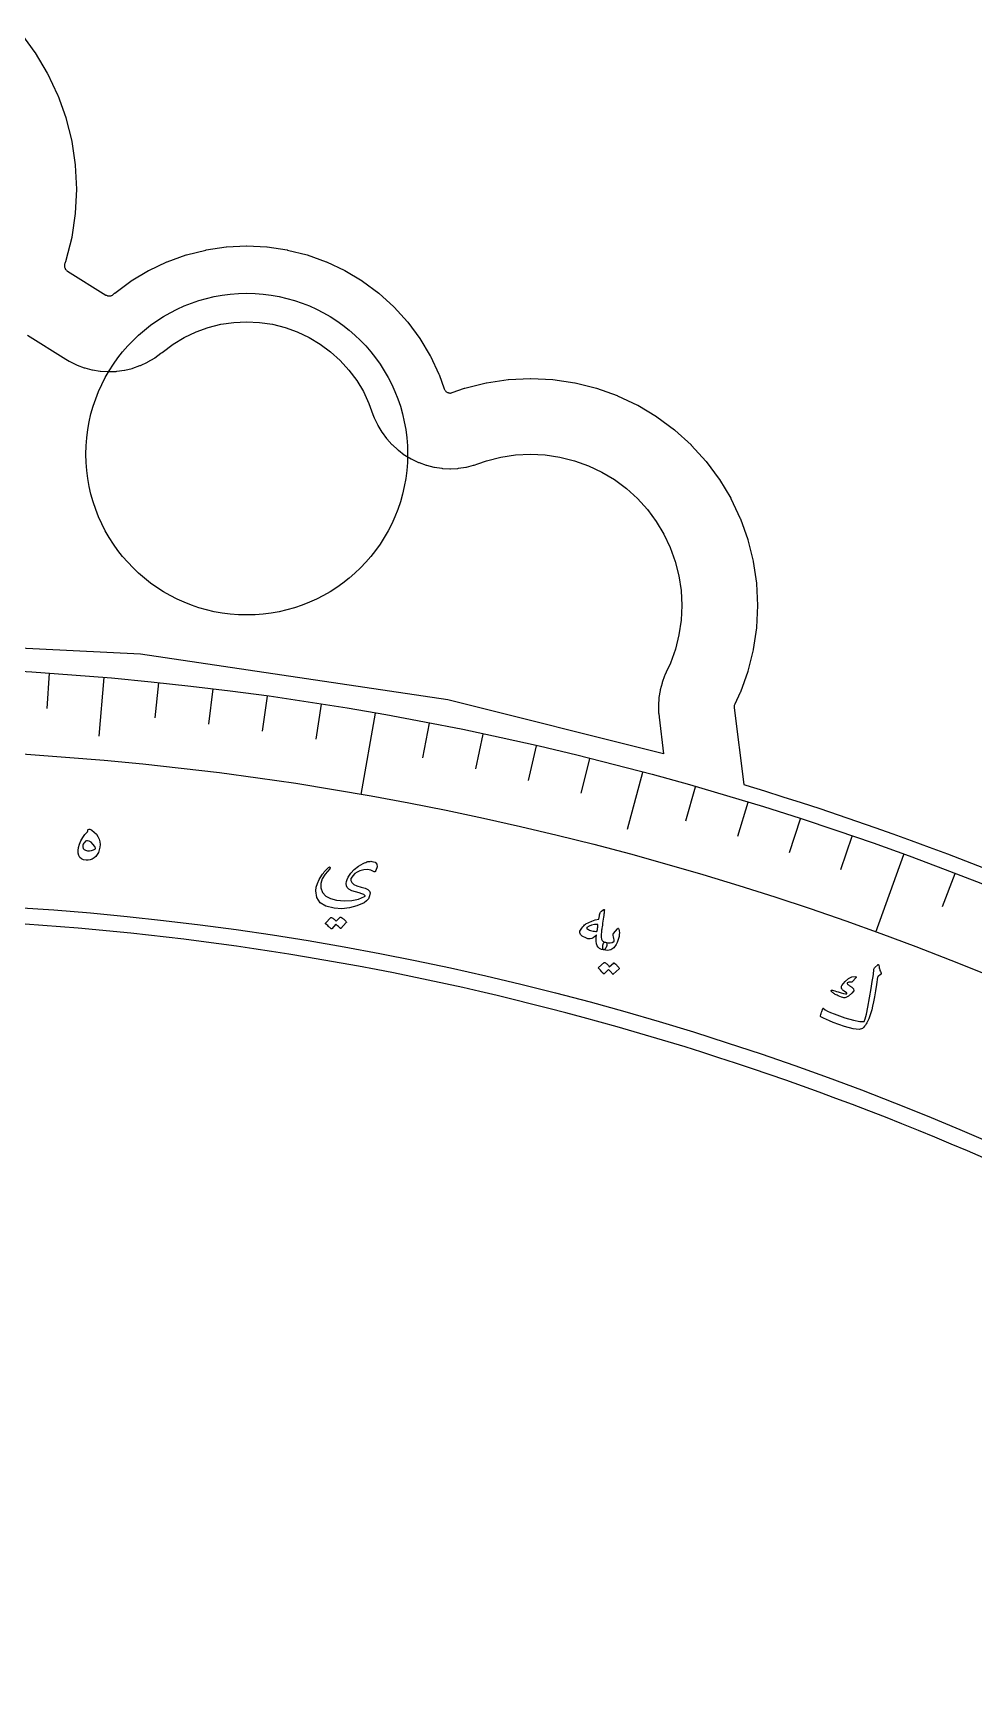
# Model space of a CAD drawing. Header units: millimetres. Extents: x -150 to 150, y -150 to 184.
# Drawn here: x 9.6 to 54.4, y 100.2 to 179.3 of the extents above; entities that cross this region are included whole.
import ezdxf

# ---------------------------------------------------------------- set-up
doc = ezdxf.new("R2010")
doc.units = ezdxf.units.MM
for name, color, linetype in [('CUT_INNER', 6, 'Continuous'), ('CUT_OUTER', 1, 'Continuous'), ('ENGRAVE', 7, 'Continuous'), ('ENGRAVE_FINE', 8, 'Continuous'), ('TEXT', 5, 'Continuous')]:
    doc.layers.add(name, color=color, linetype=linetype)

msp = doc.modelspace()

# ---------------------------------------------------------------- linework, layer by layer
at = {"layer": 'CUT_INNER'}
msp.add_lwpolyline([(54.8484, 125.8142), (54.0754, 126.1484), (53.3004, 126.4778), (52.5233, 126.8025), (51.7443, 127.1224), (50.9633, 127.4375), (50.1804, 127.7478), (49.3956, 128.0533), (48.6089, 128.3539), (47.8205, 128.6498), (47.0302, 128.9408), (46.2381, 129.2269), (45.4443, 129.5082), (44.6488, 129.7846), (43.8517, 130.0561), (43.0528, 130.3227), (42.2524, 130.5845), (41.4503, 130.8413), (40.6467, 131.0931), (39.8416, 131.3401), (39.0349, 131.5821), (38.2268, 131.8191), (37.4173, 132.0512), (36.6063, 132.2783), (35.794, 132.5004), (34.9803, 132.7175), (34.1653, 132.9297), (33.349, 133.1368), (32.5315, 133.3389), (31.7127, 133.536), (30.8928, 133.7281), (30.0716, 133.9151), (29.2494, 134.0971), (28.426, 134.2741), (27.6016, 134.446), (26.7761, 134.6128), (25.9497, 134.7745), (25.1222, 134.9312), (24.2938, 135.0828), (23.4645, 135.2294), (22.6343, 135.3708), (21.8033, 135.5071), (20.9714, 135.6384), (20.1388, 135.7645), (19.3053, 135.8855), (18.4712, 136.0014), (17.6364, 136.1122), (16.8009, 136.2178), (15.9647, 136.3183), (15.128, 136.4137), (14.2907, 136.504), (13.4529, 136.5891), (12.6145, 136.6691), (11.7757, 136.7439), (10.9364, 136.8136), (10.0967, 136.8781), (9.2567, 136.9375)], dxfattribs=at)
msp.add_circle((19.8, 159.2909), 7.65, dxfattribs=at)
at = {"layer": 'CUT_OUTER'}
msp.add_lwpolyline([(9.0486, 179.3074), (9.7238, 178.397), (9.732, 178.3847), (10.3147, 177.4125), (10.3216, 177.3996), (10.8062, 176.3749), (10.8119, 176.3613), (11.1937, 175.2941), (11.198, 175.2801), (11.4734, 174.1806), (11.4763, 174.1662), (11.6426, 173.045), (11.644, 173.0303), (11.6996, 171.8982), (11.6996, 171.8835), (11.644, 170.7514), (11.6426, 170.7368), (11.4763, 169.6156), (11.4734, 169.6012), (11.198, 168.5017), (11.1937, 168.4876), (11.146, 168.3542), (11.1375, 168.3264), (11.1318, 168.2979), (11.1289, 168.269), (11.1288, 168.2399), (11.1315, 168.2109), (11.1369, 168.1824), (11.1452, 168.1545), (11.1561, 168.1275), (11.1695, 168.1017), (11.1854, 168.0773), (11.2036, 168.0546), (11.2238, 168.0338), (11.246, 168.015), (11.27, 167.9985), (13.1016, 166.8588), (13.1277, 166.8443), (13.1551, 166.8325), (13.1835, 166.8234), (13.2127, 166.8172), (13.2423, 166.814), (13.2722, 166.8137), (13.3019, 166.8164), (13.3311, 166.822), (13.3597, 166.8305), (13.3873, 166.8418), (13.4137, 166.8558), (13.4385, 166.8723), (13.4616, 166.8912), (13.514, 166.9387), (13.5254, 166.9481), (14.2939, 167.518), (14.3062, 167.5262), (15.1269, 168.0181), (15.1398, 168.025), (16.0048, 168.4341), (16.0184, 168.4398), (16.9192, 168.7621), (16.9333, 168.7664), (17.8615, 168.9989), (17.8759, 169.0017), (18.8223, 169.1421), (18.837, 169.1436), (19.7926, 169.1905), (19.8074, 169.1905), (20.763, 169.1436), (20.7777, 169.1421), (21.7241, 169.0017), (21.7385, 168.9989), (22.6667, 168.7664), (22.6808, 168.7621), (23.5816, 168.4398), (23.5952, 168.4341), (24.4602, 168.025), (24.4731, 168.0181), (25.2938, 167.5262), (25.3061, 167.518), (26.0746, 166.9481), (26.086, 166.9387), (26.7949, 166.2962), (26.8053, 166.2858), (27.4479, 165.5768), (27.4572, 165.5655), (28.0272, 164.7969), (28.0353, 164.7847), (28.5272, 163.964), (28.5342, 163.9511), (28.9433, 163.0861), (28.9489, 163.0725), (29.191, 162.396), (29.2022, 162.3688), (29.2161, 162.3428), (29.2325, 162.3183), (29.2511, 162.2956), (29.272, 162.2748), (29.2947, 162.2561), (29.3192, 162.2397), (29.3452, 162.2258), (29.3724, 162.2146), (29.4005, 162.206), (29.4294, 162.2003), (29.4587, 162.1974), (29.4881, 162.1974), (29.5174, 162.2003), (29.5463, 162.206), (29.5745, 162.2146), (30.158, 162.4234), (30.1721, 162.4276), (31.1859, 162.6816), (31.2003, 162.6844), (32.2341, 162.8378), (32.2488, 162.8392), (33.2926, 162.8905), (33.3074, 162.8905), (34.3512, 162.8392), (34.3659, 162.8378), (35.3997, 162.6844), (35.4141, 162.6816), (36.4279, 162.4276), (36.442, 162.4234), (37.426, 162.0713), (37.4396, 162.0656), (38.3844, 161.6188), (38.3974, 161.6118), (39.2938, 161.0745), (39.3061, 161.0664), (40.1455, 160.4438), (40.1569, 160.4344), (40.9313, 159.7326), (40.9417, 159.7222), (41.6436, 158.9478), (41.6529, 158.9364), (42.2755, 158.097), (42.2837, 158.0847), (42.821, 157.1883), (42.8279, 157.1753), (43.2748, 156.2305), (43.2804, 156.2169), (43.6325, 155.2329), (43.6367, 155.2188), (43.8907, 154.205), (43.8936, 154.1906), (44.0469, 153.1568), (44.0484, 153.1421), (44.0996, 152.0982), (44.0996, 152.0835), (44.0484, 151.0397), (44.0469, 151.025), (43.8936, 149.9912), (43.8907, 149.9768), (43.6367, 148.9629), (43.6325, 148.9489), (43.2804, 147.9648), (43.2748, 147.9512), (43.0097, 147.3908), (42.9988, 147.3647), (42.9904, 147.3376), (42.9846, 147.3099), (42.9815, 147.2818), (42.981, 147.2535), (42.9832, 147.2253), (43.4399, 143.5719), (43.5427, 143.5411), (44.4226, 143.2712), (45.3009, 142.9959), (46.1774, 142.7153), (47.0523, 142.4292), (47.9253, 142.1378), (48.7965, 141.8411), (49.6659, 141.539), (50.5335, 141.2316), (51.3991, 140.9189), (52.2628, 140.6009), (53.1245, 140.2775), (53.9843, 139.9489), (54.8419, 139.615)], dxfattribs=at)
at = {"layer": 'ENGRAVE'}
for points in [[(9.3681, 164.9419), (11.1997, 163.8022), (11.354, 163.7114), (11.3801, 163.6969), (11.7012, 163.5389), (11.7286, 163.5271), (12.0639, 163.4018), (12.0923, 163.3928), (12.4383, 163.3014), (12.4675, 163.2952), (12.8209, 163.2386), (12.8505, 163.2354), (13.2078, 163.2142), (13.2376, 163.2139), (13.5952, 163.2282), (13.6249, 163.2309), (13.9793, 163.2807), (14.0086, 163.2863), (14.3563, 163.3711), (14.3849, 163.3795), (14.7225, 163.4984), (14.7501, 163.5097), (15.0742, 163.6615), (15.1006, 163.6754), (15.408, 163.8586), (15.4328, 163.8752), (15.7206, 164.088), (15.7436, 164.1069), (15.7728, 164.132), (16.2986, 164.5226), (16.8283, 164.8406), (17.3866, 165.1052), (17.9681, 165.3137), (18.5673, 165.4643), (19.1783, 165.5554), (19.7953, 165.5862), (20.4124, 165.5563), (21.0236, 165.4661), (21.623, 165.3165), (22.2048, 165.1088), (22.7635, 164.845), (23.2936, 164.5278), (23.7901, 164.1602), (24.2481, 163.7456), (24.6634, 163.2882), (25.0318, 162.7922), (25.3498, 162.2626), (25.6145, 161.7039), (25.8026, 161.1798), (25.865, 161.0183), (25.8763, 160.9911), (26.0273, 160.6717), (26.0412, 160.6458), (26.2228, 160.3428), (26.2392, 160.3183), (26.4496, 160.0345), (26.4683, 160.0118), (26.7056, 159.75), (26.7264, 159.7292), (26.9881, 159.4919), (27.0109, 159.4732), (27.2947, 159.2628), (27.3191, 159.2464), (27.6222, 159.0648), (27.6481, 159.0509), (27.9675, 158.8999), (27.9947, 158.8886), (28.3273, 158.7696), (28.3555, 158.761), (28.6982, 158.6752), (28.7271, 158.6695), (29.0765, 158.6176), (29.1058, 158.6147), (29.4587, 158.5974), (29.4881, 158.5974), (29.841, 158.6147), (29.8703, 158.6176), (30.2198, 158.6695), (30.2486, 158.6752), (30.5913, 158.761), (30.6195, 158.7696), (30.7873, 158.825), (31.2054, 158.9746), (31.8915, 159.147), (32.5899, 159.2511), (33.2951, 159.2862), (34.0004, 159.252), (34.6989, 159.1489), (35.384, 158.9778), (36.049, 158.7403), (36.6875, 158.4389), (37.2934, 158.0763), (37.8609, 157.656), (38.3844, 157.1822), (38.8589, 156.6593), (39.2799, 156.0924), (39.6434, 155.487), (39.9457, 154.8489), (40.184, 154.1843), (40.3561, 153.4994), (40.4602, 152.801), (40.4953, 152.0958), (40.4611, 151.3905), (40.358, 150.692), (40.1869, 150.0069), (39.9492, 149.3411), (39.7536, 148.9263), (39.6864, 148.7748), (39.6755, 148.7487), (39.5599, 148.4294), (39.5515, 148.4024), (39.4665, 148.0736), (39.4607, 148.0459), (39.407, 147.7107), (39.4039, 147.6825), (39.382, 147.3437), (39.3815, 147.3154), (39.3917, 146.976), (39.3939, 146.9478), (39.411, 146.7788), (39.6288, 145.0363), (29.3611, 147.6082), (14.7516, 149.7753), (0, 150.5)], [(13.0067, 148.6671), (12.7622, 145.8728)], [(25.9144, 146.9678), (25.2325, 143.1004)], [(38.6249, 144.1499), (37.8989, 141.4405)], [(51.0414, 140.235), (49.6983, 136.5449)]]:
    msp.add_lwpolyline(points, dxfattribs=at)
for radius in [149.235, 145.308, 138.015]:
    msp.add_circle((0, 0), radius, dxfattribs=at)
at = {"layer": 'ENGRAVE_FINE'}
for points in [[(10.4101, 148.8715), (10.2927, 147.1926)], [(15.5993, 148.4175), (15.4234, 146.7437)], [(18.1872, 148.1226), (17.9821, 146.4522)], [(20.7695, 147.7827), (20.5353, 146.116)], [(23.3455, 147.3977), (23.0822, 145.7354)], [(28.4754, 146.4931), (28.1542, 144.8411)], [(31.0277, 145.9739), (30.6778, 144.3276)], [(33.5706, 145.4101), (33.192, 143.7703)], [(36.1032, 144.8021), (35.6961, 143.1691)], [(41.1347, 143.4539), (40.6708, 141.8361)], [(43.6321, 142.7141), (43.14, 141.1047)], [(46.1162, 141.9309), (45.5961, 140.3303)], [(48.5862, 141.1045), (48.0382, 139.5132)], [(53.481, 139.3229), (52.8779, 137.7517)]]:
    msp.add_lwpolyline(points, dxfattribs=at)
at = {"layer": 'TEXT'}
for points in [[(12.2621, 141.4378), (12.2995, 141.4511), (12.3405, 141.451), (12.385, 141.4373), (12.4331, 141.4102), (12.5503, 141.3162), (12.6469, 141.2122), (12.723, 141.0985), (12.7785, 140.975), (12.8131, 140.8484), (12.826, 140.7211), (12.8173, 140.5932), (12.7869, 140.4646), (12.7425, 140.3488), (12.6863, 140.2473), (12.6184, 140.16), (12.5388, 140.0868), (12.4513, 140.0301), (12.3597, 139.9922), (12.2641, 139.9729), (12.1644, 139.9724), (12.0359, 139.993), (11.9336, 140.0386), (11.8575, 140.1093), (11.8074, 140.2051), (11.7821, 140.3185), (11.7805, 140.4463), (11.8027, 140.5883), (11.8487, 140.7447), (11.9156, 140.9053), (12.0003, 141.056), (12.1028, 141.1968), (12.223, 141.3275), (12.2272, 141.3337), (12.2308, 141.3447), (12.2338, 141.3605), (12.2361, 141.3811), (12.2393, 141.4034), (12.2448, 141.4203), (12.2524, 141.4318), (12.2621, 141.4378)], [(12.5804, 140.5043), (12.5998, 140.5247), (12.6047, 140.5526), (12.595, 140.5883), (12.5707, 140.6315), (12.4833, 140.7456), (12.3956, 140.8281), (12.3077, 140.879), (12.2196, 140.8983), (12.1766, 140.8943), (12.1354, 140.875), (12.0961, 140.8402), (12.0587, 140.79), (12.0274, 140.7351), (12.0067, 140.686), (11.9964, 140.643), (11.9967, 140.6058), (12.0201, 140.5357), (12.066, 140.4831), (12.1343, 140.448), (12.2252, 140.4304), (12.3271, 140.428), (12.4202, 140.4396), (12.5046, 140.465), (12.5804, 140.5043)], [(25.8215, 139.4382), (25.6958, 139.5076), (25.5466, 139.5368), (25.374, 139.5259), (25.1782, 139.4748), (25.0492, 139.4155), (24.9367, 139.3371), (24.8407, 139.2397), (24.7611, 139.1234), (24.7509, 139.0991), (24.7457, 139.0728), (24.7455, 139.0447), (24.7503, 139.0145), (24.8, 138.9146), (24.8978, 138.8283), (25.0436, 138.7558), (25.2375, 138.6966), (25.4291, 138.64), (25.5641, 138.576), (25.6423, 138.5048), (25.6639, 138.4264), (25.6398, 138.2751), (25.5855, 138.1465), (25.501, 138.0405), (25.3864, 137.9572), (25.0435, 137.8032), (24.6914, 137.7071), (24.3298, 137.669), (23.9582, 137.6886), (23.5655, 137.7851), (23.2885, 137.9566), (23.1268, 138.204), (23.0806, 138.5275), (23.103, 138.6971), (23.1577, 138.8761), (23.2448, 139.0647), (23.3645, 139.2626), (23.4037, 139.3167), (23.4433, 139.3685), (23.4835, 139.4181), (23.524, 139.4655), (23.5654, 139.5109), (23.6077, 139.5546), (23.6512, 139.5964), (23.6956, 139.6365), (23.7186, 139.6522), (23.7375, 139.657), (23.7524, 139.6507), (23.7633, 139.6335), (23.7677, 139.6136), (23.7663, 139.5947), (23.7593, 139.5767), (23.7465, 139.5597), (23.5299, 139.3146), (23.3876, 139.0843), (23.3191, 138.8693), (23.3242, 138.6696), (23.4106, 138.4455), (23.5633, 138.2717), (23.7822, 138.148), (24.0675, 138.0741), (24.4434, 138.0387), (24.7909, 138.0558), (25.1103, 138.1257), (25.4019, 138.2486), (25.4202, 138.2602), (25.4287, 138.2736), (25.4275, 138.2887), (25.4166, 138.3056), (25.3664, 138.3426), (25.2748, 138.3828), (25.1419, 138.4262), (24.9676, 138.4727), (24.7915, 138.5272), (24.6615, 138.5936), (24.5776, 138.6718), (24.5397, 138.7622), (24.5323, 138.8617), (24.5433, 138.9628), (24.5726, 139.0655), (24.6203, 139.1697), (24.7505, 139.3679), (24.9137, 139.5425), (25.1099, 139.6936), (25.3392, 139.8209), (25.3994, 139.8499), (25.4571, 139.8741), (25.5124, 139.8933), (25.5651, 139.9077), (25.6152, 139.9174), (25.6623, 139.9229), (25.7065, 139.9241), (25.7478, 139.9211), (25.9034, 139.8772), (25.9876, 139.7903), (26.0005, 139.6607), (25.9421, 139.4884), (25.9141, 139.4442), (25.8847, 139.4212), (25.8538, 139.4192), (25.8215, 139.4382)], [(24.2412, 137.2642), (24.2472, 137.2685), (24.2549, 137.2703), (24.2642, 137.2697), (24.2752, 137.2667), (24.3126, 137.2444), (24.3485, 137.2207), (24.3827, 137.1957), (24.4155, 137.1694), (24.4468, 137.1414), (24.477, 137.1115), (24.5061, 137.0797), (24.5341, 137.046), (24.5389, 137.0363), (24.5401, 137.0268), (24.5376, 137.0174), (24.5315, 137.0081), (24.2806, 136.7289), (24.2745, 136.7258), (24.2666, 136.7272), (24.257, 136.7331), (24.2455, 136.7437), (24.238, 136.7529), (24.2254, 136.7659), (24.2077, 136.7827), (24.1849, 136.8034), (24.1569, 136.8282), (24.1233, 136.8574), (24.0842, 136.8911), (24.0396, 136.9291), (23.8426, 136.7123), (23.8342, 136.706), (23.8248, 136.7058), (23.8143, 136.7116), (23.8028, 136.7235), (23.7928, 136.7338), (23.777, 136.7493), (23.7552, 136.7701), (23.7276, 136.7962), (23.6936, 136.8276), (23.6527, 136.8645), (23.6048, 136.9068), (23.55, 136.9546), (23.5448, 136.9619), (23.543, 136.9685), (23.5449, 136.9746), (23.5502, 136.9801), (23.8017, 137.2474), (23.8077, 137.2517), (23.8154, 137.2536), (23.8247, 137.253), (23.8357, 137.25), (23.8679, 137.2329), (23.8987, 137.2141), (23.9282, 137.1936), (23.9563, 137.1716), (23.9831, 137.1481), (24.0087, 137.1235), (24.033, 137.0978), (24.0561, 137.071)], [(36.7504, 137.6199), (36.7812, 137.6388), (36.8009, 137.6368), (36.8095, 137.6139), (36.8071, 137.57), (36.8032, 137.5442), (36.7982, 137.5083), (36.7922, 137.4624), (36.7852, 137.4065), (36.7767, 137.3401), (36.7664, 137.2628), (36.7542, 137.1746), (36.7402, 137.0755), (36.7264, 136.978), (36.7141, 136.8908), (36.7031, 136.8138), (36.6935, 136.747), (36.6853, 136.6907), (36.6786, 136.6451), (36.6735, 136.6103), (36.6698, 136.5861), (36.6509, 136.4329), (36.65, 136.3102), (36.6669, 136.218), (36.7017, 136.1562), (36.7304, 136.1281), (36.768, 136.1046), (36.8143, 136.0858), (36.8696, 136.0717), (36.9007, 136.0576), (36.9213, 136.0348), (36.9315, 136.0035), (36.9312, 135.9637), (36.9226, 135.9179), (36.9088, 135.8731), (36.8898, 135.829), (36.8656, 135.7859), (36.8401, 135.7504), (36.8158, 135.7255), (36.7927, 135.7111), (36.7708, 135.7073), (36.6656, 135.7368), (36.5799, 135.7806), (36.5137, 135.8386), (36.4669, 135.9109), (36.4369, 136.0066), (36.4228, 136.1257), (36.4247, 136.2683), (36.4425, 136.4342), (36.3594, 136.3525), (36.281, 136.2917), (36.2071, 136.2519), (36.1377, 136.2332), (36.0857, 136.2337), (36.027, 136.244), (35.9618, 136.2642), (35.89, 136.2943), (35.816, 136.3327), (35.7555, 136.3708), (35.7084, 136.4087), (35.6747, 136.4462), (35.6505, 136.488), (35.6378, 136.5285), (35.6366, 136.5675), (35.647, 136.6052), (35.6687, 136.6499), (35.6983, 136.698), (35.7358, 136.7495), (35.7813, 136.8043), (35.8302, 136.8584), (35.8717, 136.9009), (35.9058, 136.9318), (35.9326, 136.9511), (36.0718, 137.0219), (36.2197, 137.0837), (36.3763, 137.1367), (36.5416, 137.1806), (36.5569, 137.2598), (36.571, 137.328), (36.5838, 137.3851), (36.5952, 137.4312), (36.6078, 137.4691), (36.6238, 137.5017), (36.6434, 137.529), (36.6665, 137.5511)], [(36.5041, 136.9258), (36.3434, 136.9145), (36.2021, 136.8855), (36.0801, 136.8388), (35.9774, 136.7745), (35.969, 136.7642), (35.9664, 136.7535), (35.9697, 136.7424), (35.9789, 136.7307), (36.0165, 136.7015), (36.0587, 136.6755), (36.1056, 136.653), (36.1572, 136.6338), (36.2135, 136.6179), (36.2744, 136.6054), (36.3401, 136.5963), (36.4104, 136.5904), (36.4217, 136.5909), (36.4341, 136.5939), (36.4477, 136.5992), (36.4625, 136.6069), (36.469, 136.6407), (36.4751, 136.6763), (36.4808, 136.7135), (36.4862, 136.7525), (36.4912, 136.7933), (36.4959, 136.8357), (36.5002, 136.8799), (36.5041, 136.9258)], [(37.2454, 136.4956), (37.4275, 136.7154), (37.4517, 136.7384), (37.4722, 136.7434), (37.4888, 136.7304), (37.5016, 136.6995), (37.5171, 136.613), (37.5235, 136.5254), (37.5209, 136.4368), (37.5093, 136.3471), (37.4883, 136.2559), (37.4576, 136.1628), (37.417, 136.0678), (37.3668, 135.9708), (37.2524, 135.8157), (37.1149, 135.7201), (36.9545, 135.684), (36.7708, 135.7073), (36.7539, 135.7257), (36.7435, 135.7701), (36.7396, 135.8404), (36.7421, 135.9367), (36.7488, 135.9868), (36.7608, 136.0261), (36.7781, 136.0549), (36.8006, 136.073), (36.816, 136.078), (36.8327, 136.0795), (36.8505, 136.0774), (36.8696, 136.0717), (36.9823, 136.0449), (37.0856, 136.0412), (37.1796, 136.0607), (37.2642, 136.1033), (37.2686, 136.1073), (37.2713, 136.1134), (37.2725, 136.1215), (37.272, 136.1317), (37.2717, 136.1932), (37.2641, 136.2578), (37.2492, 136.3254), (37.227, 136.3962), (37.2205, 136.4224), (37.2215, 136.4477), (37.2297, 136.4721), (37.2454, 136.4956)], [(37.2444, 135.0864), (37.2509, 135.09), (37.2587, 135.0911), (37.268, 135.0897), (37.2787, 135.0856), (37.3141, 135.0598), (37.3477, 135.0328), (37.3797, 135.0047), (37.41, 134.9753), (37.4388, 134.9445), (37.4662, 134.9118), (37.4924, 134.8774), (37.5172, 134.8411), (37.5211, 134.831), (37.5214, 134.8214), (37.518, 134.8123), (37.511, 134.8036), (37.234, 134.5496), (37.2276, 134.547), (37.2199, 134.5491), (37.2108, 134.556), (37.2003, 134.5676), (37.1936, 134.5775), (37.1822, 134.5917), (37.1661, 134.6101), (37.1452, 134.6329), (37.1194, 134.6602), (37.0886, 134.6925), (37.0526, 134.7298), (37.0115, 134.7719), (36.7942, 134.5748), (36.7852, 134.5694), (36.7758, 134.5701), (36.7658, 134.5769), (36.7554, 134.5898), (36.7464, 134.6009), (36.732, 134.6179), (36.7122, 134.6407), (36.687, 134.6693), (36.6559, 134.7039), (36.6183, 134.7445), (36.5744, 134.7912), (36.524, 134.844), (36.5194, 134.8518), (36.5183, 134.8586), (36.5207, 134.8645), (36.5266, 134.8694), (36.8031, 135.1116), (36.8095, 135.1153), (36.8174, 135.1164), (36.8267, 135.115), (36.8374, 135.111), (36.868, 135.0908), (36.8971, 135.0691), (36.9247, 135.046), (36.9507, 135.0213), (36.9754, 134.9954), (36.9987, 134.9685), (37.0207, 134.9406), (37.0413, 134.9117)], [(49.8657, 134.9639), (49.8726, 134.9134), (49.8813, 134.8647), (49.8919, 134.8179), (49.9042, 134.7729), (49.9186, 134.7297), (49.9353, 134.6882), (49.9543, 134.6482), (49.9757, 134.61), (49.9821, 134.5905), (49.9796, 134.5716), (49.9682, 134.5532), (49.9479, 134.5353), (49.8323, 134.4439), (49.8206, 134.4337), (49.8116, 134.4247), (49.8053, 134.417), (49.8018, 134.4105), (49.749, 134.0672), (49.6988, 133.7579), (49.6514, 133.4825), (49.6069, 133.241), (49.5651, 133.0337), (49.526, 132.861), (49.4896, 132.7227), (49.456, 132.619), (49.3842, 132.4264), (49.358, 132.3666), (49.3287, 132.3077), (49.2965, 132.2496), (49.2612, 132.1924), (49.2226, 132.1361), (49.1805, 132.0809), (49.135, 132.0266), (49.0859, 131.9734), (48.9334, 131.924), (48.6501, 131.9569), (48.2359, 132.0712), (47.6901, 132.2657), (47.522, 132.3329), (47.3679, 132.3992), (47.228, 132.4648), (47.1021, 132.5297), (47.0919, 132.5391), (47.086, 132.5498), (47.0844, 132.5618), (47.0872, 132.575), (47.1051, 132.6368), (47.1219, 132.6929), (47.1374, 132.7433), (47.1518, 132.788), (47.1651, 132.8275), (47.1776, 132.8623), (47.1893, 132.8924), (47.2001, 132.9178), (47.207, 132.9318), (47.215, 132.9381), (47.2243, 132.9367), (47.2347, 132.9277), (47.3169, 132.867), (47.4284, 132.8042), (47.569, 132.7391), (47.7387, 132.6718), (48.2515, 132.4864), (48.6609, 132.3642), (48.9677, 132.3062), (49.172, 132.3129), (49.2162, 132.4327), (49.2727, 132.6592), (49.3412, 132.9926), (49.4215, 133.4329), (49.4981, 133.8751), (49.5544, 134.2101), (49.5906, 134.438), (49.607, 134.5585), (49.6105, 134.5919), (49.6138, 134.6231), (49.6169, 134.6521), (49.6197, 134.679), (49.6222, 134.7035), (49.6243, 134.7254), (49.626, 134.7446), (49.6272, 134.7612), (49.6323, 134.7965), (49.6428, 134.8281), (49.6588, 134.856), (49.6802, 134.8803), (49.8114, 135.0018), (49.8214, 135.0096), (49.8306, 135.0137), (49.839, 135.0142), (49.8467, 135.0111), (49.8543, 135.0025), (49.86, 134.9917), (49.8638, 134.9788), (49.8657, 134.9639)], [(48.7623, 134.4386), (48.7694, 134.4349), (48.7748, 134.4296), (48.7785, 134.4227), (48.7805, 134.4141), (48.7798, 134.4074), (48.7779, 134.4006), (48.7748, 134.3936), (48.7705, 134.3865), (48.611, 134.2078), (48.5931, 134.1903), (48.5765, 134.1779), (48.5612, 134.1706), (48.5472, 134.1685), (48.4921, 134.1725), (48.4429, 134.1694), (48.3995, 134.1591), (48.3621, 134.1417), (48.3514, 134.1293), (48.3534, 134.1114), (48.3679, 134.0877), (48.395, 134.0584), (48.4145, 134.0428), (48.4349, 134.0273), (48.4562, 134.0121), (48.4785, 133.997), (48.5019, 133.9822), (48.5267, 133.9673), (48.553, 133.9525), (48.5806, 133.9377), (48.6663, 133.8595), (48.6675, 133.7622), (48.5842, 133.646), (48.4168, 133.5107), (48.355, 133.4748), (48.2984, 133.4499), (48.2469, 133.4359), (48.2005, 133.4329), (48.1531, 133.4396), (48.0909, 133.4579), (48.0138, 133.4876), (47.9218, 133.5288), (47.8752, 133.5508), (47.8316, 133.5734), (47.791, 133.5965), (47.7534, 133.6203), (47.7185, 133.6439), (47.6861, 133.6666), (47.6561, 133.6884), (47.6286, 133.7093), (47.6133, 133.7267), (47.604, 133.7437), (47.6006, 133.7602), (47.6033, 133.7762), (47.6113, 133.7909), (47.6227, 133.7994), (47.6375, 133.8016), (47.6556, 133.7977), (47.7123, 133.7817), (47.7762, 133.7625), (47.8474, 133.7401), (47.9258, 133.7145), (48.0721, 133.6667), (48.1882, 133.6347), (48.2742, 133.6184), (48.3301, 133.618), (48.3382, 133.6203), (48.3439, 133.6252), (48.3472, 133.6327), (48.348, 133.6427), (48.3466, 133.6496), (48.342, 133.6572), (48.3343, 133.6652), (48.3234, 133.6739), (48.2183, 133.7431), (48.1752, 133.7742), (48.1404, 133.8068), (48.114, 133.8409), (48.0959, 133.8763), (48.0836, 133.9147), (48.0811, 133.9507), (48.0884, 133.9843), (48.1055, 134.0155), (48.2582, 134.2125), (48.4187, 134.3487), (48.5867, 134.4241), (48.7623, 134.4386)]]:
    msp.add_lwpolyline(points, close=True, dxfattribs=at)

doc.saveas('drawing.dxf')
